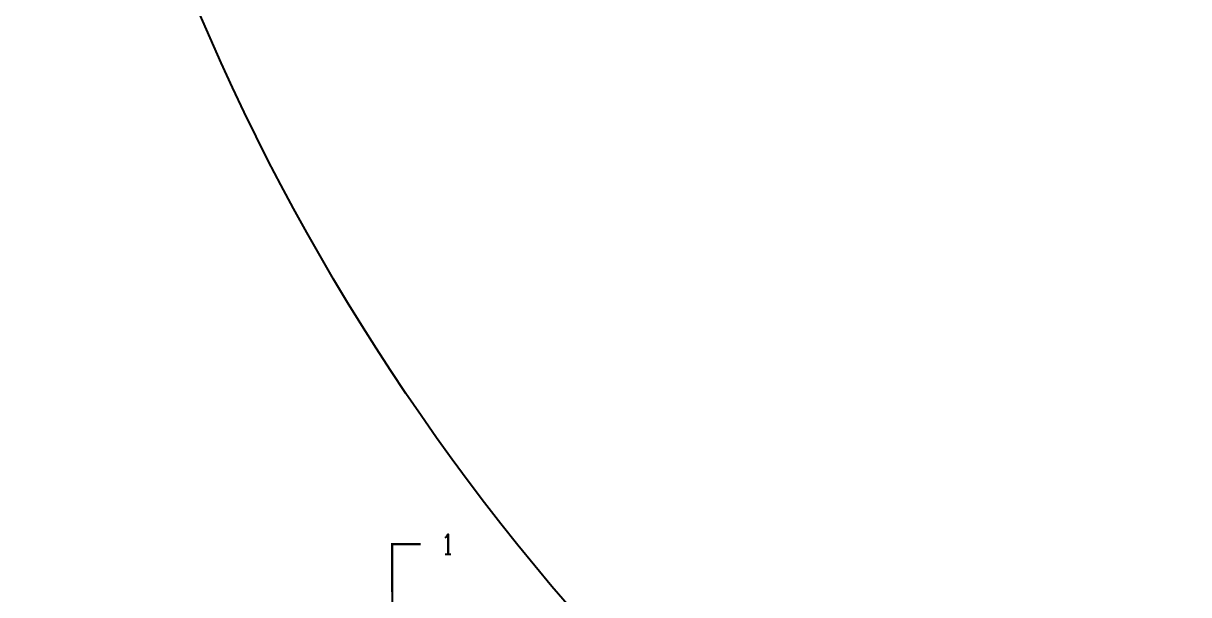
# Model space of a CAD drawing. Extents: x -821772 to -21949, y 506164 to 1049594.
# Drawn here: x -117754 to -98241, y 725185 to 734747 of the extents above; entities that cross this region are included whole.
import ezdxf
from ezdxf.xclip import XClip

# ---------------------------------------------------------------- set-up
doc = ezdxf.new("R2010")
doc.units = 0
doc.header["$LTSCALE"] = 1000
doc.header["$MEASUREMENT"] = 0
doc.header["$XCLIPFRAME"] = 2
doc.linetypes.add('10平面20250807_t3$0$DASH', pattern=[0.35, 0.25, -0.1])
for name, color, linetype in [('10平面20250807_t3$0$A-AXIS-SYMB', 8, 'Continuous'), ('10平面20250807_t3$0$A-LIN-V', 8, 'Continuous'), ('10平面20250807_t3$0$PUB_TEXT', 8, 'Continuous')]:
    doc.layers.add(name, color=color, linetype=linetype)
doc.styles.add('10平面20250807_t3$0$_TCH_LABEL', font='COMPLEX', dxfattribs={"bigfont": 'GBCBIG'})

# ---------------------------------------------------------------- blocks, each defined once
blk = doc.blocks.new('10平面20250807_t3$0$42342343')
at = {"layer": '10平面20250807_t3$0$A-AXIS-SYMB', "linetype": '10平面20250807_t3$0$DASH'}
blk.add_line((-111580, 623480), (-111580, 605820), dxfattribs=at)
at = {"layer": '10平面20250807_t3$0$A-AXIS-SYMB', "const_width": 40}
blk.add_lwpolyline([(-111100, 624280), (-111580, 624280), (-111580, 623480)], dxfattribs=at)
at = {"layer": '10平面20250807_t3$0$PUB_TEXT', "style": '10平面20250807_t3$0$_TCH_LABEL', "width": 0.705882}
blk.add_text('1', height=340, dxfattribs=at).set_placement((-110751.4, 624110))
blk = doc.blocks.new('10平面20250807_t3')
at = {"layer": '10平面20250807_t3$0$A-LIN-V'}
blk.add_blockref('10平面20250807_t3$0$42342343', (0, 101750), dxfattribs=at)

msp = doc.modelspace()

# ---------------------------------------------------------------- block references
at = {"ltscale": 100}
ref = msp.add_blockref('10平面20250807_t3', (0, 0), dxfattribs=at)
XClip(ref).set_block_clipping_path([(-386212.6353242097, 506163.79756496), (-21948.7593967821, 884998.2285294847)])

# ---------------------------------------------------------------- next in the draw order: linework, layer by layer
msp.add_circle((-80254.2, 749520), 37500, dxfattribs=at)

doc.saveas('drawing.dxf')
